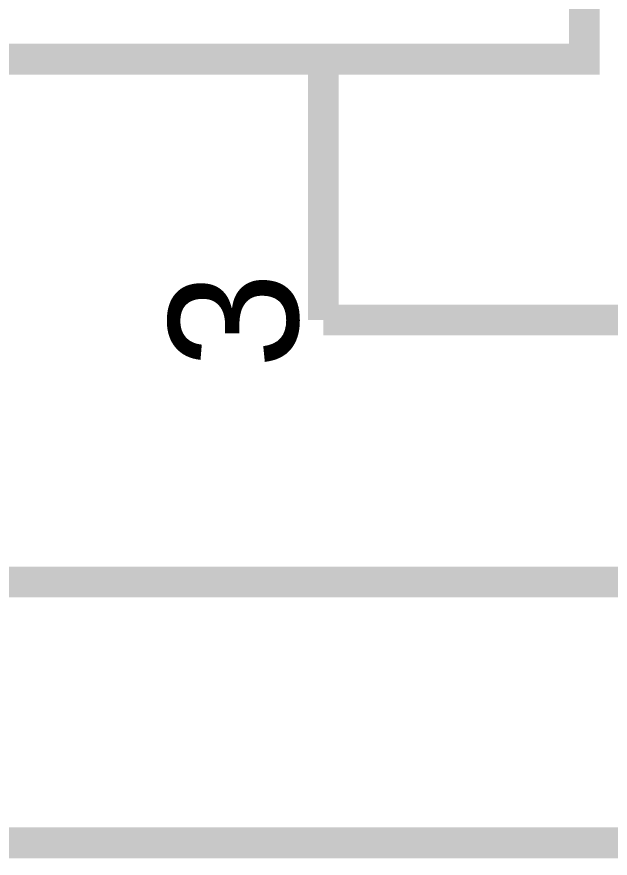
# Model space of a CAD drawing. Header units: inches. Extents: x 0 to 22.3, y 0 to 15.7.
# Drawn here: x 2.2829 to 2.5101, y 8.0938 to 8.4161 of the extents above; entities that cross this region are included whole.
import ezdxf

# ---------------------------------------------------------------- set-up
doc = ezdxf.new("R2010")
doc.units = ezdxf.units.IN
doc.header["$MEASUREMENT"] = 0
doc.layers.add('Sheet', color=255, linetype='Continuous')

msp = doc.modelspace()

# ---------------------------------------------------------------- linework, layer by layer
at = {"layer": 'Sheet'}
for points in [[(1.10024, 8.99965, 0.0118, 0.0118, 0), (1.70008, 8.99965, 0.0118, 0.0118, 0), (1.70008, 8.19963, 0.0118, 0.0118, 0), (2.00023, 8.19963, 0.0118, 0.0118, 0), (3.00012, 8.19963, 0.0118, 0.0118, 0), (3.00012, 8.29996, 0.0118, 0.0118, 0)], [(8.20027, 8.16957, 0.0118, 0.0118, 0), (8.20027, 8.09973, 0.0118, 0.0118, 0), (7.20038, 8.09973, 0.0118, 0.0118, 0), (6.20004, 8.09973, 0.0118, 0.0118, 0), (5.20015, 8.09973, 0.0118, 0.0118, 0), (4.20026, 8.09973, 0.0118, 0.0118, 0), (3.20036, 8.09973, 0.0118, 0.0118, 0), (2.20003, 8.09973, 0.0118, 0.0118, 0), (1.40038, 8.09973, 0.0118, 0.0118, 0), (1.40038, 8.59964, 0.0118, 0.0118, 0), (1.10024, 8.59964, 0.0118, 0.0118, 0)], [(2.40027, 8.39985, 0.0118, 0.0118, 0), (2.40027, 8.29996, 0.0118, 0.0118, 0)], [(2.40027, 8.29996, 0.0118, 0.0118, 0), (2.60008, 8.29996, 0.0118, 0.0118, 0)]]:
    msp.add_lwpolyline(points, format="xyseb", dxfattribs=at)
for points in [[(1.90033, 8.89976, 0.0118, 0.0118, 0), (2.50017, 8.89976, 0.0118, 0.0118, 0), (2.50017, 8.39985, 0.0118, 0.0118, 0), (1.90033, 8.39985, 0.0118, 0.0118, 0), (1.90033, 8.89976, 0.0118, 0.0118, 0)], [(1.90033, 8.89976, 0.0039, 0.0039, 0), (1.90033, 8.39985, 0.0039, 0.0039, 0), (2.50017, 8.39985, 0.0039, 0.0039, 0), (2.50017, 8.89976, 0.0039, 0.0039, 0), (1.90033, 8.89976, 0.0039, 0.0039, 0), (1.90033, 8.89976, 0.0039, 0.0039, 0)]]:
    msp.add_lwpolyline(points, format="xyseb", close=True, dxfattribs=at)

# ---------------------------------------------------------------- texts
msp.add_text('3', height=0.0495, rotation=90, dxfattribs=at).set_placement((2.39055, 8.2814))

doc.saveas('drawing.dxf')
